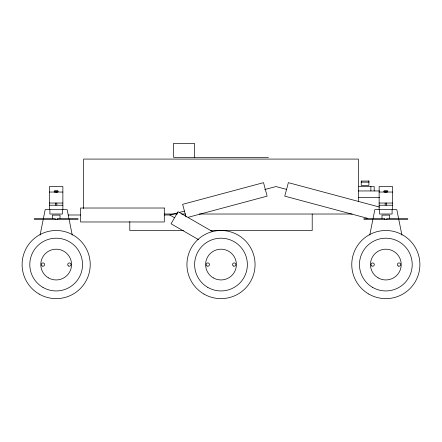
<?xml version="1.0" encoding="UTF-8"?>
<svg xmlns="http://www.w3.org/2000/svg" width="442" height="442" viewBox="0 0 442 442"><rect width="100%" height="100%" fill="white"/><g stroke="black" fill="none" stroke-linecap="round" stroke-linejoin="round"><path stroke-width="0.66" d="M40.084 235.089L43.167 219.674M43.432 218.337L45.178 209.624L67.156 209.624L68.897 218.337M369.755 235.089L372.833 219.674M373.103 218.337L374.844 209.624L396.822 209.624L398.568 218.337M164.302 214.994L169.8 214.994L177.761 212.862M179.087 212.503L184.397 211.083M264.664 189.574L275.946 186.552L286.56 189.397M188.242 217.276L267.134 196.137L263.526 182.657L182.64 204.331L186.01 216.906M55.996 192.027L56.338 192.027M385.662 192.027L386.004 192.027M268.443 157.324L173.551 157.324L173.551 143.368L194.486 143.368L194.486 157.324M358.799 186.557L374.186 186.557L374.186 190.955M358.363 190.955L379.54 190.955M49.46 192.043L62.869 192.043M379.131 192.043L392.54 192.043M358.363 197.546L379.54 197.546M49.46 203.033L62.869 203.033M379.131 203.033L392.54 203.033M49.46 205.226L62.869 205.226M379.131 205.226L392.54 205.226M164.209 214.022L177.286 214.022M181.656 214.022L185.552 214.022M199.314 214.022L352.147 214.022M68.151 214.994L80.516 214.994M34.189 218.414L55.173 218.414L55.173 219.514M78.146 218.414L57.162 218.414L57.162 219.514M363.854 218.414L384.838 218.414L384.838 219.514M407.811 218.414L386.827 218.414L386.827 219.514M34.189 219.514L78.146 219.514M363.854 219.514L407.811 219.514M183.485 230.509L129.793 230.509L129.793 221.58M210.331 230.509L312.207 230.509L312.207 214.022M379.567 207.094L288.366 182.657L284.753 196.137L367.302 218.254M212.663 231.685L178.049 211.696L171.071 223.785L198.524 239.636M169.8 214.994L174.557 217.74M398.833 219.674L401.916 235.089M69.167 219.674L72.245 235.089M392.54 209.624L392.54 186.552L379.131 186.552L379.131 209.624M392.098 209.624L392.098 214.022L379.573 214.022L379.573 209.624M389.678 218.414L389.678 215.116L381.987 215.116L381.987 218.414M386.496 203.033L386.496 205.226M385.833 191.38L385.833 192.049M385.175 203.033L385.175 205.226M370.877 186.557L370.877 190.955M368.783 181.065L368.783 182.159L361.352 182.159L361.352 181.065M358.363 201.668L358.363 159.081L83.637 159.081L83.637 208.53M62.869 209.624L62.869 186.552L49.46 186.552L49.46 209.624M62.427 209.624L62.427 214.022L49.902 214.022L49.902 209.624M60.013 218.414L60.013 215.116L52.322 215.116L52.322 218.414M56.825 203.033L56.825 205.226M56.167 191.38L56.167 192.049M55.504 203.033L55.504 205.226M54.532 191.309C54.93 192.557 55.504 190.425 54.532 191.309M55.852 191.309C56.25 192.557 56.819 190.425 55.852 191.309M57.167 191.309C57.571 192.557 58.14 190.425 57.167 191.309M384.197 191.309C384.601 192.557 385.17 190.425 384.197 191.309M385.518 191.309C385.921 192.557 386.49 190.425 385.518 191.309M386.838 191.309C387.236 192.557 387.805 190.425 386.838 191.309M368.91 181.065L361.219 181.065L361.219 185.458L368.91 185.458L368.91 181.065M164.302 208.016L80.571 208.016L80.571 221.972L164.302 221.972L164.302 208.016M42.156 265.996A1.646 1.646 0 0 0 44.625 264.57A1.646 1.646 0 0 0 42.156 263.139A1.646 1.646 0 0 0 42.156 265.996M68.527 265.996A1.646 1.646 0 0 0 71.002 264.57A1.646 1.646 0 0 0 68.527 263.139A1.646 1.646 0 0 0 68.527 265.996M203.966 294.068A34.067 34.067 0 0 0 255.067 264.57A34.067 34.067 0 0 0 203.966 235.067A34.067 34.067 0 0 0 203.966 294.068M213.309 277.891A15.387 15.387 0 0 0 236.387 264.57A15.387 15.387 0 0 0 213.309 251.244A15.387 15.387 0 0 0 213.309 277.891M206.989 265.996A1.646 1.646 0 0 0 209.464 264.57A1.646 1.646 0 0 0 206.989 263.139A1.646 1.646 0 0 0 206.989 265.996M233.365 265.996A1.646 1.646 0 0 0 235.835 264.57A1.646 1.646 0 0 0 233.365 263.139A1.646 1.646 0 0 0 233.365 265.996M207.812 287.411A26.371 26.371 0 0 0 247.371 264.57A26.371 26.371 0 0 0 207.812 241.73A26.371 26.371 0 0 0 207.812 287.411M57.156 191.961A0.657 0.657 0 0 0 58.145 191.392A0.657 0.657 0 0 0 57.156 190.822A0.657 0.657 0 0 0 57.156 191.961M54.515 191.961A0.657 0.657 0 0 0 55.504 191.392A0.657 0.657 0 0 0 54.515 190.822A0.657 0.657 0 0 0 54.515 191.961M55.836 191.961A0.657 0.657 0 0 0 56.825 191.392A0.657 0.657 0 0 0 55.836 190.822A0.657 0.657 0 0 0 55.836 191.961M39.134 294.068A34.067 34.067 0 0 0 90.229 264.57A34.067 34.067 0 0 0 39.134 235.067A34.067 34.067 0 0 0 39.134 294.068M48.471 277.891A15.387 15.387 0 0 0 71.549 264.57A15.387 15.387 0 0 0 48.471 251.244A15.387 15.387 0 0 0 48.471 277.891M42.979 287.411A26.371 26.371 0 0 0 82.538 264.57A26.371 26.371 0 0 0 42.979 241.73A26.371 26.371 0 0 0 42.979 287.411M371.821 265.996A1.646 1.646 0 0 0 374.297 264.57A1.646 1.646 0 0 0 371.821 263.139A1.646 1.646 0 0 0 371.821 265.996M398.198 265.996A1.646 1.646 0 0 0 400.667 264.57A1.646 1.646 0 0 0 398.198 263.139A1.646 1.646 0 0 0 398.198 265.996M386.822 191.961A0.657 0.657 0 0 0 387.811 191.392A0.657 0.657 0 0 0 386.822 190.822A0.657 0.657 0 0 0 386.822 191.961M384.186 191.961A0.657 0.657 0 0 0 385.175 191.392A0.657 0.657 0 0 0 384.186 190.822A0.657 0.657 0 0 0 384.186 191.961M385.507 191.961A0.657 0.657 0 0 0 386.496 191.392A0.657 0.657 0 0 0 385.507 190.822A0.657 0.657 0 0 0 385.507 191.961M368.799 294.068A34.067 34.067 0 0 0 419.9 264.57A34.067 34.067 0 0 0 368.799 235.067A34.067 34.067 0 0 0 368.799 294.068M378.142 277.891A15.387 15.387 0 0 0 401.22 264.57A15.387 15.387 0 0 0 378.142 251.244A15.387 15.387 0 0 0 378.142 277.891M372.65 287.411A26.371 26.371 0 0 0 412.209 264.57A26.371 26.371 0 0 0 372.65 241.73A26.371 26.371 0 0 0 372.65 287.411"/></g></svg>
